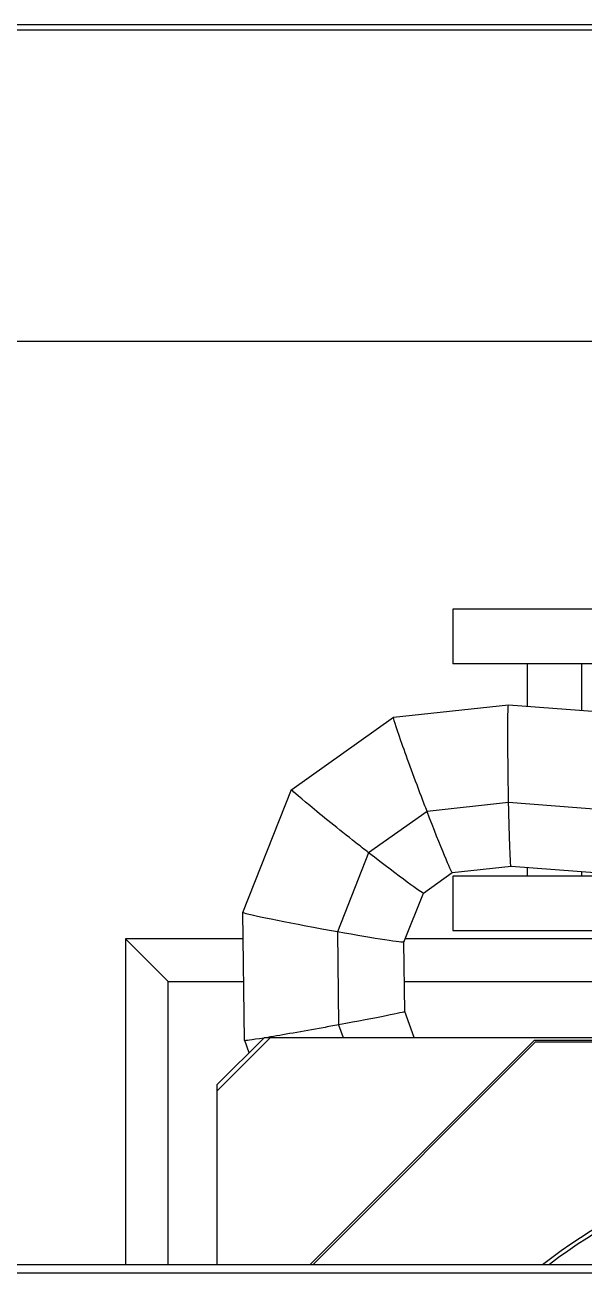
# Model space of a CAD drawing. Header units: millimetres. Extents: x -107267 to 109426, y -98906 to 83910.
# Drawn here: x 61109 to 61370, y 3535 to 4117 of the extents above; entities that cross this region are included whole.
import ezdxf

# ---------------------------------------------------------------- set-up
doc = ezdxf.new("R2010")
doc.units = ezdxf.units.MM
for name, color, linetype in [('Top (Plan) View-HVACG_dwg', 254, 'Continuous'), ('Top (Plan) View-Paredes', 254, 'Continuous'), ('Top (Plan) View-Pisos', 254, 'Continuous'), ('Top (Plan) View-Quadro estrutural', 255, 'Continuous')]:
    doc.layers.add(name, color=color, linetype=linetype)

# ---------------------------------------------------------------- blocks, each defined once
blk = doc.blocks.new('*U231')
at = {"layer": 'Top (Plan) View-Pisos', "color": 0, "linetype": 'ByBlock', "lineweight": -2}
blk.add_line((161903.84, 165319.22), (158368.84, 165319.22), dxfattribs=at)
blk = doc.blocks.new('*U232')
at = {"layer": 'Top (Plan) View-HVACG_dwg', "color": 0, "linetype": 'ByBlock', "lineweight": -2}
for p, q in [((160313.92, 165046.52), (160313.92, 165021.12)), ((160818.44, 165046.52), (160313.92, 165046.52)), ((160818.44, 165021.12), (160313.92, 165021.12)), ((160348.54, 165021.12), (160348.54, 165001.26)), ((160373.94, 165021.12), (160373.94, 164999.32)), ((160286.23, 164996.11), (160339.9, 165001.92)), ((160339.9, 165001.92), (160387.57, 164998.28)), ((160238.61, 164962.46), (160286.22, 164996.11)), ((160215.83, 164904.93), (160238.6, 164962.45)), ((160339.93, 164956.27), (160301.85, 164952.15)), ((160383.82, 164952.92), (160339.93, 164956.27)), ((160301.85, 164952.15), (160274.56, 164932.87)), ((160274.56, 164932.87), (160259.96, 164895.96)), ((160300.11, 164914.09), (160313.63, 164923.64)), ((160313.62, 164923.64), (160341.08, 164926.61)), ((160341.08, 164926.61), (160382.2, 164923.47)), ((160348.54, 164926.04), (160348.54, 164921.92)), ((160373.94, 164924.1), (160373.94, 164921.92)), ((160313.92, 164921.92), (160313.92, 164896.52)), ((160818.44, 164921.92), (160313.92, 164921.92)), ((160291.03, 164891.12), (160300.12, 164914.09)), ((160216.65, 164845.18), (160215.83, 164904.93)), ((160259.96, 164895.96), (160260.55, 164852.56)), ((160313.92, 164896.52), (160818.44, 164896.52)), ((160216, 164892.75), (160160.93, 164892.75)), ((160160.93, 164892.75), (160160.93, 164740.72)), ((160180.93, 164872.75), (160160.93, 164892.75)), ((160291.47, 164858.76), (160291.03, 164891.12)), ((160818.44, 164892.75), (160291.67, 164892.75)), ((160180.93, 164872.75), (160216.28, 164872.75)), ((160180.93, 164740.72), (160180.93, 164872.75)), ((160291.28, 164872.75), (160890.93, 164872.75)), ((160295.81, 164846.72), (160291.47, 164858.76)), ((160260.55, 164852.56), (160262.65, 164846.72)), ((160203.84, 164824.66), (160225.9, 164846.72)), ((160203.84, 164821.83), (160228.73, 164846.72)), ((160218.69, 164839.52), (160216.66, 164845.18)), ((160225.9, 164846.72), (160228.73, 164846.72)), ((160228.73, 164846.72), (160807.04, 164846.72)), ((160247.27, 164740.72), (160351.97, 164845.42)), ((160352.39, 164844.42), (160248.69, 164740.72)), ((160351.97, 164845.42), (160400.97, 164845.42)), ((160400.97, 164844.42), (160352.39, 164844.42)), ((160203.84, 164821.83), (160203.84, 164824.66)), ((160203.84, 164740.72), (160203.84, 164821.83))]:
    blk.add_line(p, q, dxfattribs=at)
at = {"layer": 'Top (Plan) View-HVACG_dwg', "color": 0, "linetype": 'ByBlock', "lineweight": -2, "extrusion": (0, 0, -1)}
blk.add_arc((-160516.34, 164534.58), 261.32, 52.07872, 90, dxfattribs=at)
at = {"layer": 'Top (Plan) View-HVACG_dwg', "color": 0, "linetype": 'ByBlock', "lineweight": -2}
blk.add_arc((160516.34, 164534.58), 259.32, 90, 127.35041, dxfattribs=at)
at = {"layer": 'Top (Plan) View-HVACG_dwg', "color": 0, "linetype": 'ByBlock', "lineweight": -2, "extrusion": (0, 0, -1)}
for centre, major_axis, ratio, start_param, end_param in [((160340.49, 164964.27), (0.59, -37.65), 0.018528, 1.538625, 3.143303), ((160299.93, 164959.88), (13.7, -36.24), 0.02479, 1.558091, 3.14802), ((160269.36, 164938.28), (30.76, -24.18), 0.02693, 1.574671, 3.14961), ((160299.93, 164959.88), (13.7, -36.24), 0.02479, 1.36525, 1.558091), ((160340.49, 164964.27), (-0.59, 37.65), 0.018528, -1.784481, -1.602967), ((160340.49, 164964.27), (0.59, -37.65), 0.018528, 0.001711, 1.357112), ((160299.93, 164959.88), (13.7, -36.24), 0.02479, 0.006427, 1.36525), ((160269.36, 164938.28), (30.76, -24.18), 0.02693, 1.379695, 1.574671), ((160269.36, 164938.28), (30.76, -24.18), 0.02693, 0.008017, 1.379695), ((160253.43, 164898.03), (37.6, -6.9), 0.022589, 1.586916, 3.146062), ((160253.43, 164898.03), (37.6, -6.9), 0.022589, 1.392181, 1.586916), ((160253.43, 164898.03), (37.6, -6.9), 0.022589, 0.004469, 1.392181), ((160254.06, 164851.97), (37.41, 6.79), 0.015597, 1.399259, 1.593538)]:
    blk.add_ellipse(centre, major_axis=major_axis, ratio=ratio, start_param=start_param, end_param=end_param, dxfattribs=at)
at = {"layer": 'Top (Plan) View-HVACG_dwg', "color": 0, "linetype": 'ByBlock', "lineweight": -2, "extrusion": (-3.63256e-18, 3.66766e-18, -1)}
for start_param, end_param in [(0.002609, 1.399259), (1.593538, 2.365068), (2.438616, 3.144202)]:
    blk.add_ellipse((160254.06, 164851.97), major_axis=(37.41, 6.79), ratio=0.015597, start_param=start_param, end_param=end_param, dxfattribs=at)
blk = doc.blocks.new('*U235')
at = {"layer": 'Top (Plan) View-Quadro estrutural', "color": 0, "linetype": 'ByBlock', "lineweight": -2}
for p, q in [((161903.84, 165316.72), (158368.84, 165316.72)), ((158368.84, 165171.72), (161903.84, 165171.72))]:
    blk.add_line(p, q, dxfattribs=at)
blk = doc.blocks.new('*U243')
at = {"layer": 'Top (Plan) View-Paredes', "color": 0, "linetype": 'ByBlock', "lineweight": -2}
for p, q in [((157594.84, 164740.72), (162796.34, 164740.72)), ((162796.34, 164736.72), (157594.84, 164736.72))]:
    blk.add_line(p, q, dxfattribs=at)

msp = doc.modelspace()

# ---------------------------------------------------------------- block references
at = {"layer": 'Top (Plan) View-HVACG_dwg'}
msp.add_blockref('*U232', (-99005.44, -161201.97), dxfattribs=at)
at = {"layer": 'Top (Plan) View-Paredes'}
msp.add_blockref('*U243', (-99005.44, -161201.97), dxfattribs=at)
at = {"layer": 'Top (Plan) View-Pisos'}
msp.add_blockref('*U231', (-99005.44, -161201.97), dxfattribs=at)
at = {"layer": 'Top (Plan) View-Quadro estrutural'}
msp.add_blockref('*U235', (-99005.44, -161201.97), dxfattribs=at)

doc.saveas('drawing.dxf')
